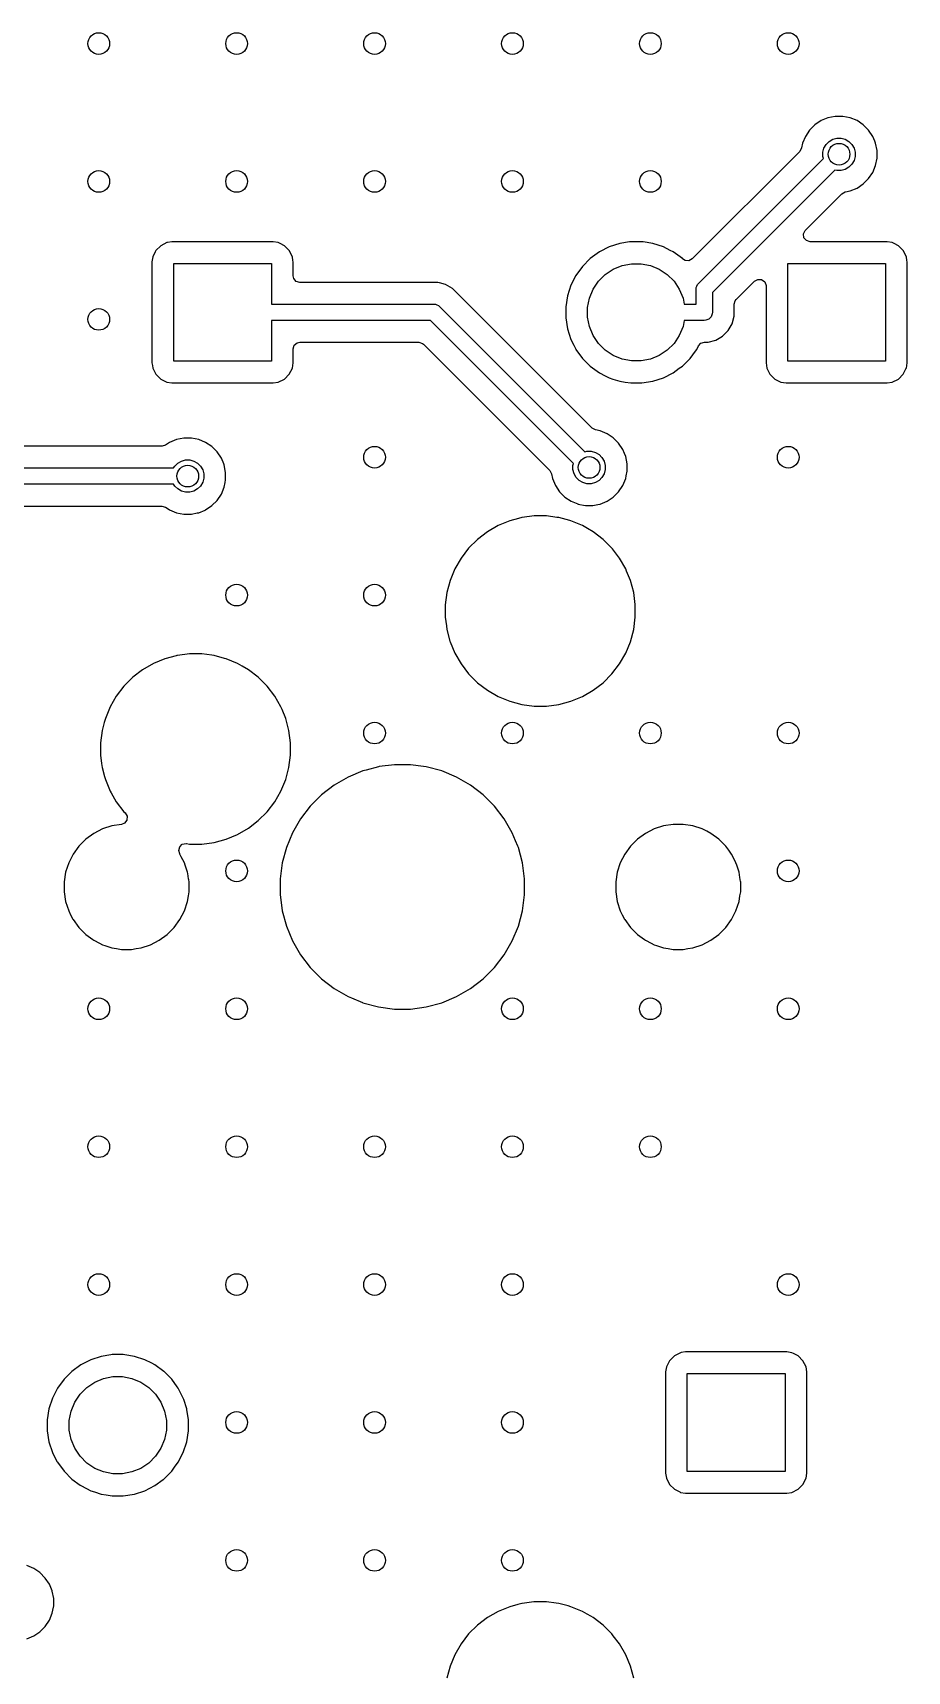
# Model space of a CAD drawing. Extents: x 2.6 to 14.2, y -9.4 to -3.8.
# Drawn here: x 12.735 to 13.369, y -6.311 to -5.123 of the extents above; entities that cross this region are included whole.
import ezdxf

# ---------------------------------------------------------------- set-up
doc = ezdxf.new("R2010")
doc.units = 0
doc.header["$MEASUREMENT"] = 0
doc.layers.add('BLACK', color=7, linetype='CONTINUOUS')

msp = doc.modelspace()

# ---------------------------------------------------------------- linework, layer by layer
at = {"layer": 'BLACK', "linetype": 'CONTINUOUS'}
for p, q in [((13.3024, -5.1894), (13.2986, -5.1933)), ((13.307, -5.1864), (13.3024, -5.1894)), ((13.3024, -5.1894), (13.3024, -5.1894)), ((13.312, -5.1843), (13.307, -5.1864)), ((13.307, -5.1864), (13.307, -5.1864)), ((13.3173, -5.1833), (13.312, -5.1843)), ((13.312, -5.1843), (13.312, -5.1843)), ((13.3227, -5.1833), (13.3173, -5.1833)), ((13.3173, -5.1833), (13.3173, -5.1833)), ((13.3281, -5.1843), (13.3227, -5.1833)), ((13.3227, -5.1833), (13.3227, -5.1833)), ((13.3331, -5.1864), (13.3281, -5.1843)), ((13.3281, -5.1843), (13.3281, -5.1843)), ((13.3376, -5.1894), (13.3331, -5.1864)), ((13.3331, -5.1864), (13.3331, -5.1864)), ((13.3414, -5.1933), (13.3376, -5.1894)), ((13.3376, -5.1894), (13.3376, -5.1894)), ((13.2935, -5.2028), (13.2928, -5.2062)), ((13.2956, -5.1978), (13.2935, -5.2028)), ((13.2935, -5.2028), (13.2935, -5.2028)), ((13.2986, -5.1933), (13.2956, -5.1978)), ((13.2956, -5.1978), (13.2956, -5.1978)), ((13.2986, -5.1933), (13.2986, -5.1933)), ((13.3091, -5.2063), (13.3106, -5.2037)), ((13.3106, -5.2037), (13.3128, -5.2015)), ((13.3128, -5.2015), (13.3155, -5.1999)), ((13.3155, -5.1999), (13.3185, -5.1991)), ((13.3185, -5.1991), (13.3216, -5.1991)), ((13.3216, -5.1991), (13.3245, -5.1999)), ((13.3245, -5.1999), (13.3272, -5.2015)), ((13.3272, -5.2015), (13.3294, -5.2037)), ((13.3294, -5.2037), (13.3309, -5.2063)), ((13.3445, -5.1978), (13.3414, -5.1933)), ((13.3414, -5.1933), (13.3414, -5.1933)), ((13.346, -5.2014), (13.3445, -5.1978)), ((13.3445, -5.1978), (13.3445, -5.1978)), ((13.3465, -5.2028), (13.346, -5.2014)), ((13.3476, -5.2081), (13.3465, -5.2028)), ((13.3465, -5.2028), (13.3465, -5.2028)), ((13.3465, -5.2028), (13.3465, -5.2028)), ((13.2915, -5.2087), (13.2135, -5.2867)), ((13.2181, -5.3044), (13.3087, -5.2138)), ((13.2928, -5.2062), (13.2915, -5.2087)), ((13.2915, -5.2087), (13.2915, -5.2087)), ((13.3083, -5.2093), (13.3091, -5.2063)), ((13.3083, -5.2124), (13.3083, -5.2093)), ((13.3087, -5.2138), (13.3083, -5.2124)), ((13.3309, -5.2154), (13.3294, -5.218)), ((13.3309, -5.2063), (13.3317, -5.2093)), ((13.3317, -5.2124), (13.3309, -5.2154)), ((13.3317, -5.2093), (13.3317, -5.2124)), ((13.3465, -5.2189), (13.3476, -5.2136)), ((13.3476, -5.2136), (13.3476, -5.2081)), ((13.3476, -5.2081), (13.3476, -5.2081)), ((13.317, -5.2222), (13.2282, -5.311)), ((13.3185, -5.2226), (13.317, -5.2222)), ((13.3216, -5.2226), (13.3185, -5.2226)), ((13.3245, -5.2218), (13.3216, -5.2226)), ((13.3272, -5.2202), (13.3245, -5.2218)), ((13.3294, -5.218), (13.3272, -5.2202)), ((13.3414, -5.2284), (13.3445, -5.2239)), ((13.3445, -5.2239), (13.3465, -5.2189)), ((13.3134, -5.2481), (13.3221, -5.2394)), ((13.3221, -5.2394), (13.3245, -5.2381)), ((13.3245, -5.2381), (13.3246, -5.238)), ((13.3246, -5.238), (13.3281, -5.2374)), ((13.3281, -5.2374), (13.3331, -5.2353)), ((13.3331, -5.2353), (13.3376, -5.2323)), ((13.3376, -5.2323), (13.3414, -5.2284)), ((13.3055, -5.256), (13.3134, -5.2481)), ((13.2964, -5.2651), (13.3055, -5.256)), ((12.8326, -5.2748), (12.8282, -5.2771)), ((12.8331, -5.2747), (12.8326, -5.2748)), ((12.8363, -5.2742), (12.8331, -5.2747)), ((12.9097, -5.2742), (12.8363, -5.2742)), ((12.9134, -5.2748), (12.9097, -5.2742)), ((12.9147, -5.2755), (12.9134, -5.2748)), ((12.9178, -5.2771), (12.9147, -5.2755)), ((13.161, -5.2755), (13.1533, -5.278)), ((13.168, -5.2744), (13.161, -5.2755)), ((13.169, -5.2742), (13.168, -5.2744)), ((13.177, -5.2742), (13.169, -5.2742)), ((13.1781, -5.2744), (13.177, -5.2742)), ((13.185, -5.2755), (13.1781, -5.2744)), ((13.1927, -5.278), (13.185, -5.2755)), ((13.2942, -5.2686), (13.2954, -5.2661)), ((13.2946, -5.2714), (13.2942, -5.2686)), ((13.2964, -5.2734), (13.2946, -5.2714)), ((13.2954, -5.2661), (13.2956, -5.2659)), ((13.2956, -5.2659), (13.2964, -5.2651)), ((13.2991, -5.2742), (13.2964, -5.2734)), ((13.3549, -5.2742), (13.2991, -5.2742)), ((13.3586, -5.2748), (13.3549, -5.2742)), ((13.3549, -5.2742), (13.3549, -5.2742)), ((13.36, -5.2755), (13.3586, -5.2748)), ((13.3631, -5.2771), (13.36, -5.2755)), ((12.8224, -5.2851), (12.8218, -5.2888)), ((12.8241, -5.2816), (12.8224, -5.2851)), ((12.8246, -5.2806), (12.8241, -5.2816)), ((12.8282, -5.2771), (12.8246, -5.2806)), ((12.8246, -5.2806), (12.8246, -5.2806)), ((12.8246, -5.2806), (12.8246, -5.2806)), ((12.8282, -5.2771), (12.8282, -5.2771)), ((12.8282, -5.2771), (12.8282, -5.2771)), ((12.9213, -5.2806), (12.9178, -5.2771)), ((12.9178, -5.2771), (12.9178, -5.2771)), ((12.9178, -5.2771), (12.9178, -5.2771)), ((12.9236, -5.2851), (12.9213, -5.2806)), ((12.9213, -5.2806), (12.9213, -5.2806)), ((12.9213, -5.2806), (12.9213, -5.2806)), ((12.924, -5.2878), (12.9236, -5.2851)), ((13.1396, -5.2864), (13.1339, -5.2921)), ((13.1462, -5.2816), (13.1396, -5.2864)), ((13.1533, -5.278), (13.1462, -5.2816)), ((13.1976, -5.2805), (13.1927, -5.278)), ((13.1998, -5.2816), (13.1976, -5.2805)), ((13.2064, -5.2864), (13.1998, -5.2816)), ((13.1998, -5.2816), (13.1998, -5.2816)), ((13.1998, -5.2816), (13.1998, -5.2816)), ((13.2066, -5.2867), (13.2064, -5.2864)), ((13.2084, -5.2878), (13.2066, -5.2867)), ((13.2135, -5.2867), (13.2111, -5.288)), ((13.3666, -5.2806), (13.3631, -5.2771)), ((13.3631, -5.2771), (13.3631, -5.2771)), ((13.3631, -5.2771), (13.3631, -5.2771)), ((13.3689, -5.2851), (13.3666, -5.2806)), ((13.3666, -5.2806), (13.3666, -5.2806)), ((13.3666, -5.2806), (13.3666, -5.2806)), ((13.3693, -5.2878), (13.3689, -5.2851)), ((12.8218, -5.2888), (12.8218, -5.3621)), ((12.8376, -5.3609), (12.8376, -5.29)), ((12.8376, -5.29), (12.9084, -5.29)), ((12.9084, -5.29), (12.9084, -5.3195)), ((12.9242, -5.2888), (12.924, -5.2878)), ((12.9242, -5.2989), (12.9242, -5.2888)), ((12.9246, -5.3009), (12.9242, -5.2989)), ((13.1292, -5.2986), (13.1255, -5.3058)), ((13.1339, -5.2921), (13.1292, -5.2986)), ((13.1456, -5.3029), (13.1505, -5.298)), ((13.1505, -5.298), (13.1563, -5.2942)), ((13.1563, -5.2942), (13.1627, -5.2915)), ((13.1627, -5.2915), (13.1695, -5.2902)), ((13.1695, -5.2902), (13.1765, -5.2902)), ((13.1765, -5.2902), (13.1833, -5.2915)), ((13.1833, -5.2915), (13.1897, -5.2942)), ((13.1897, -5.2942), (13.1955, -5.298)), ((13.1955, -5.298), (13.2004, -5.3029)), ((13.2111, -5.288), (13.2084, -5.2878)), ((13.2828, -5.3609), (13.2828, -5.29)), ((13.2828, -5.29), (13.3537, -5.29)), ((13.3537, -5.29), (13.3537, -5.3609)), ((13.3695, -5.2888), (13.3693, -5.2878)), ((13.3695, -5.3604), (13.3695, -5.2888)), ((12.9264, -5.303), (12.9246, -5.3009)), ((12.9291, -5.3038), (12.9264, -5.303)), ((13.0291, -5.3038), (12.9291, -5.3038)), ((13.0303, -5.3041), (13.0291, -5.3038)), ((13.0346, -5.3052), (13.0303, -5.3041)), ((13.0303, -5.3041), (13.0303, -5.3041)), ((13.0396, -5.3081), (13.0346, -5.3052)), ((13.0346, -5.3052), (13.0346, -5.3052)), ((13.0529, -5.3214), (13.0396, -5.3081)), ((13.0396, -5.3081), (13.0396, -5.3081)), ((13.1255, -5.3058), (13.1231, -5.3134)), ((13.1391, -5.3151), (13.1417, -5.3087)), ((13.1417, -5.3087), (13.1456, -5.3029)), ((13.2004, -5.3029), (13.2042, -5.3087)), ((13.2042, -5.3087), (13.2069, -5.3151)), ((13.2164, -5.3086), (13.2165, -5.3074)), ((13.2164, -5.3195), (13.2164, -5.3086)), ((13.2165, -5.3074), (13.2169, -5.3065)), ((13.2169, -5.3065), (13.2174, -5.3053)), ((13.2174, -5.3053), (13.2181, -5.3044)), ((13.2282, -5.311), (13.2282, -5.3254)), ((13.2454, -5.3161), (13.2587, -5.3028)), ((13.2587, -5.3028), (13.2612, -5.3015)), ((13.2612, -5.3015), (13.2639, -5.3017)), ((13.2639, -5.3017), (13.2661, -5.3033)), ((13.2661, -5.3033), (13.2671, -5.3059)), ((13.2671, -5.3059), (13.2671, -5.3062)), ((13.2671, -5.3062), (13.2671, -5.3621)), ((12.9084, -5.3195), (13.0262, -5.3195)), ((13.0262, -5.3195), (13.0274, -5.3196)), ((13.0274, -5.3196), (13.0283, -5.32)), ((13.0283, -5.32), (13.0295, -5.3205)), ((13.0295, -5.3205), (13.0304, -5.3212)), ((13.0304, -5.3212), (13.1358, -5.4266)), ((13.1409, -5.4094), (13.0529, -5.3214)), ((13.1231, -5.3134), (13.1218, -5.3214)), ((13.1218, -5.3214), (13.1218, -5.3295)), ((13.1377, -5.322), (13.1391, -5.3151)), ((13.1377, -5.3289), (13.1377, -5.322)), ((13.2069, -5.3151), (13.2078, -5.3195)), ((13.2078, -5.3195), (13.2164, -5.3195)), ((13.2439, -5.3196), (13.2447, -5.317)), ((13.2439, -5.3283), (13.2439, -5.3196)), ((13.2447, -5.317), (13.2454, -5.3161)), ((13.0238, -5.3313), (12.9084, -5.3313)), ((12.9084, -5.3313), (12.9084, -5.3609)), ((13.1274, -5.435), (13.0238, -5.3313)), ((13.1218, -5.3295), (13.1231, -5.3374)), ((13.1391, -5.3357), (13.1377, -5.3289)), ((13.2078, -5.3313), (13.2069, -5.3357)), ((13.2223, -5.3313), (13.2078, -5.3313)), ((13.2234, -5.3312), (13.2223, -5.3313)), ((13.2256, -5.3303), (13.2234, -5.3312)), ((13.2272, -5.3287), (13.2256, -5.3303)), ((13.2281, -5.3266), (13.2272, -5.3287)), ((13.2282, -5.3254), (13.2281, -5.3266)), ((13.2281, -5.3266), (13.2281, -5.3266)), ((13.2396, -5.3387), (13.2425, -5.3338)), ((13.2425, -5.3338), (13.2439, -5.3283)), ((13.1231, -5.3374), (13.1255, -5.3451)), ((13.1255, -5.3451), (13.1277, -5.3493)), ((13.1417, -5.3421), (13.1391, -5.3357)), ((13.1456, -5.3479), (13.1417, -5.3421)), ((13.2042, -5.3421), (13.2004, -5.3479)), ((13.2069, -5.3357), (13.2042, -5.3421)), ((13.2251, -5.3471), (13.2306, -5.3456)), ((13.2306, -5.3456), (13.2356, -5.3428)), ((13.2356, -5.3428), (13.2396, -5.3387)), ((12.9242, -5.352), (12.925, -5.3493)), ((12.9242, -5.3621), (12.9242, -5.352)), ((12.925, -5.3493), (12.9271, -5.3475)), ((12.9271, -5.3475), (12.9291, -5.3471)), ((12.9291, -5.3471), (13.0152, -5.3471)), ((13.0152, -5.3471), (13.0179, -5.3479)), ((13.0179, -5.3479), (13.0187, -5.3485)), ((13.0187, -5.3485), (13.1102, -5.4401)), ((13.1277, -5.3493), (13.1291, -5.3521)), ((13.1291, -5.3521), (13.1292, -5.3523)), ((13.1292, -5.3523), (13.1339, -5.3588)), ((13.1339, -5.3588), (13.1396, -5.3645)), ((13.1505, -5.3528), (13.1456, -5.3479)), ((13.1563, -5.3567), (13.1505, -5.3528)), ((13.1627, -5.3593), (13.1563, -5.3567)), ((13.1897, -5.3567), (13.1833, -5.3593)), ((13.1955, -5.3528), (13.1897, -5.3567)), ((13.2004, -5.3479), (13.1955, -5.3528)), ((13.2064, -5.3645), (13.212, -5.3588)), ((13.212, -5.3588), (13.212, -5.3588)), ((13.212, -5.3588), (13.212, -5.3588)), ((13.212, -5.3588), (13.2159, -5.3535)), ((13.2159, -5.3535), (13.2168, -5.3523)), ((13.2168, -5.3523), (13.2181, -5.3498)), ((13.2181, -5.3498), (13.2199, -5.3478)), ((13.2199, -5.3478), (13.2224, -5.3471)), ((13.2224, -5.3471), (13.2251, -5.3471)), ((13.2251, -5.3471), (13.2251, -5.3471)), ((12.8218, -5.3621), (12.8221, -5.364)), ((12.8221, -5.364), (12.8224, -5.3658)), ((12.8224, -5.3658), (12.8246, -5.3702)), ((12.8246, -5.3702), (12.8246, -5.3702)), ((12.8246, -5.3702), (12.8246, -5.3702)), ((12.8246, -5.3702), (12.8282, -5.3738)), ((12.9084, -5.3609), (12.8376, -5.3609)), ((12.9178, -5.3738), (12.9213, -5.3702)), ((12.9213, -5.3702), (12.9236, -5.3658)), ((12.9236, -5.3658), (12.9242, -5.3621)), ((12.9236, -5.3658), (12.9236, -5.3658)), ((12.9236, -5.3658), (12.9236, -5.3658)), ((13.1396, -5.3645), (13.1447, -5.3682)), ((13.1447, -5.3682), (13.1462, -5.3692)), ((13.1462, -5.3692), (13.1504, -5.3714)), ((13.1695, -5.3607), (13.1627, -5.3593)), ((13.1765, -5.3607), (13.1695, -5.3607)), ((13.1833, -5.3593), (13.1765, -5.3607)), ((13.1927, -5.3729), (13.1998, -5.3692)), ((13.1998, -5.3692), (13.2042, -5.366)), ((13.2042, -5.366), (13.2064, -5.3645)), ((13.2064, -5.3645), (13.2064, -5.3645)), ((13.2064, -5.3645), (13.2064, -5.3645)), ((13.2671, -5.3621), (13.2674, -5.364)), ((13.2674, -5.364), (13.2677, -5.3658)), ((13.2677, -5.3658), (13.2699, -5.3702)), ((13.2699, -5.3702), (13.2699, -5.3702)), ((13.2699, -5.3702), (13.2699, -5.3702)), ((13.2699, -5.3702), (13.2735, -5.3738)), ((13.3537, -5.3609), (13.2828, -5.3609)), ((13.3631, -5.3738), (13.3666, -5.3702)), ((13.3666, -5.3702), (13.3688, -5.366)), ((13.3688, -5.366), (13.3689, -5.3658)), ((13.3689, -5.3658), (13.3695, -5.3621)), ((13.3689, -5.3658), (13.3689, -5.3658)), ((13.3689, -5.3658), (13.3689, -5.3658)), ((13.3695, -5.3621), (13.3695, -5.3604)), ((12.8282, -5.3738), (12.8282, -5.3738)), ((12.8282, -5.3738), (12.8282, -5.3738)), ((12.8282, -5.3738), (12.8326, -5.376)), ((12.8326, -5.376), (12.8326, -5.376)), ((12.8326, -5.376), (12.8363, -5.3766)), ((12.8363, -5.3766), (12.8363, -5.3766)), ((12.8363, -5.3766), (12.9097, -5.3766)), ((12.9097, -5.3766), (12.9134, -5.376)), ((12.9134, -5.376), (12.9178, -5.3738)), ((13.1504, -5.3714), (13.1533, -5.3729)), ((13.1533, -5.3729), (13.1533, -5.3729)), ((13.1533, -5.3729), (13.1533, -5.3729)), ((13.1533, -5.3729), (13.1561, -5.3738)), ((13.1561, -5.3738), (13.161, -5.3754)), ((13.161, -5.3754), (13.165, -5.376)), ((13.165, -5.376), (13.169, -5.3766)), ((13.169, -5.3766), (13.169, -5.3766)), ((13.169, -5.3766), (13.177, -5.3766)), ((13.177, -5.3766), (13.185, -5.3754)), ((13.177, -5.3766), (13.177, -5.3766)), ((13.185, -5.3754), (13.1927, -5.3729)), ((13.2735, -5.3738), (13.2735, -5.3738)), ((13.2735, -5.3738), (13.2735, -5.3738)), ((13.2735, -5.3738), (13.2779, -5.376)), ((13.2779, -5.376), (13.2779, -5.376)), ((13.2779, -5.376), (13.2816, -5.3766)), ((13.2816, -5.3766), (13.2816, -5.3766)), ((13.2816, -5.3766), (13.3549, -5.3766)), ((13.3549, -5.3766), (13.3586, -5.376)), ((13.3586, -5.376), (13.3631, -5.3738)), ((12.8396, -5.4177), (12.8346, -5.4197)), ((12.8449, -5.4166), (12.8396, -5.4177)), ((12.8396, -5.4177), (12.8396, -5.4177)), ((12.8504, -5.4166), (12.8449, -5.4166)), ((12.8449, -5.4166), (12.8449, -5.4166)), ((12.8557, -5.4177), (12.8504, -5.4166)), ((12.8504, -5.4166), (12.8504, -5.4166)), ((12.8607, -5.4197), (12.8557, -5.4177)), ((12.8557, -5.4177), (12.8557, -5.4177)), ((13.1409, -5.4095), (13.1409, -5.4094)), ((13.1434, -5.4107), (13.1409, -5.4095)), ((13.1468, -5.4114), (13.1434, -5.4107)), ((13.1518, -5.4135), (13.1468, -5.4114)), ((13.1468, -5.4114), (13.1468, -5.4114)), ((13.1563, -5.4165), (13.1518, -5.4135)), ((13.1518, -5.4135), (13.1518, -5.4135)), ((13.1602, -5.4204), (13.1563, -5.4165)), ((13.1563, -5.4165), (13.1563, -5.4165)), ((12.829, -5.4225), (12.0905, -5.4225)), ((12.8291, -5.4225), (12.829, -5.4225)), ((12.8317, -5.4217), (12.8291, -5.4225)), ((12.8346, -5.4197), (12.8317, -5.4217)), ((12.8346, -5.4197), (12.8346, -5.4197)), ((12.8652, -5.4228), (12.8607, -5.4197)), ((12.8607, -5.4197), (12.8607, -5.4197)), ((12.8691, -5.4266), (12.8652, -5.4228)), ((12.8652, -5.4228), (12.8652, -5.4228)), ((12.8721, -5.4311), (12.8691, -5.4266)), ((12.8691, -5.4266), (12.8691, -5.4266)), ((13.1358, -5.4266), (13.1372, -5.4262)), ((13.1372, -5.4262), (13.1403, -5.4262)), ((13.1403, -5.4262), (13.1433, -5.427)), ((13.1433, -5.427), (13.146, -5.4286)), ((13.146, -5.4286), (13.1481, -5.4308)), ((13.1632, -5.4249), (13.1602, -5.4204)), ((13.1602, -5.4204), (13.1602, -5.4204)), ((13.1645, -5.4279), (13.1632, -5.4249)), ((13.1632, -5.4249), (13.1632, -5.4249)), ((13.1653, -5.4299), (13.1645, -5.4279)), ((13.1663, -5.4352), (13.1653, -5.4299)), ((13.1653, -5.4299), (13.1653, -5.4299)), ((13.1653, -5.4299), (13.1653, -5.4299)), ((11.8803, -5.4383), (12.8375, -5.4383)), ((12.8375, -5.4383), (12.8383, -5.437)), ((12.8383, -5.437), (12.8405, -5.4348)), ((12.8405, -5.4348), (12.8431, -5.4333)), ((12.8431, -5.4333), (12.8461, -5.4325)), ((12.8461, -5.4325), (12.8492, -5.4325)), ((12.8492, -5.4325), (12.8522, -5.4333)), ((12.8522, -5.4333), (12.8548, -5.4348)), ((12.8548, -5.4348), (12.857, -5.437)), ((12.857, -5.437), (12.8586, -5.4397)), ((12.8586, -5.4397), (12.8594, -5.4426)), ((12.8738, -5.4352), (12.8721, -5.4311)), ((12.8721, -5.4311), (12.8721, -5.4311)), ((12.8742, -5.4361), (12.8738, -5.4352)), ((12.8752, -5.4415), (12.8742, -5.4361)), ((12.8742, -5.4361), (12.8742, -5.4361)), ((12.8742, -5.4361), (12.8742, -5.4361)), ((12.8752, -5.4469), (12.8752, -5.4415)), ((13.1102, -5.4401), (13.1115, -5.4425)), ((13.1271, -5.4364), (13.1274, -5.435)), ((13.1271, -5.4395), (13.1271, -5.4364)), ((13.1279, -5.4425), (13.1271, -5.4395)), ((13.1481, -5.4308), (13.1497, -5.4334)), ((13.1497, -5.4334), (13.1505, -5.4364)), ((13.1505, -5.4395), (13.1497, -5.4425)), ((13.1505, -5.4364), (13.1505, -5.4395)), ((13.1657, -5.4441), (13.1663, -5.4407)), ((13.1663, -5.4407), (13.1663, -5.4352)), ((12.8375, -5.4501), (11.8779, -5.4501)), ((12.8383, -5.4514), (12.8375, -5.4501)), ((12.8405, -5.4535), (12.8383, -5.4514)), ((12.8431, -5.4551), (12.8405, -5.4535)), ((12.8548, -5.4535), (12.8522, -5.4551)), ((12.857, -5.4514), (12.8548, -5.4535)), ((12.8586, -5.4487), (12.857, -5.4514)), ((12.8594, -5.4457), (12.8586, -5.4487)), ((12.8594, -5.4426), (12.8594, -5.4457)), ((12.8721, -5.4572), (12.8742, -5.4522)), ((12.8742, -5.4522), (12.8749, -5.4488)), ((12.8749, -5.4488), (12.8752, -5.4469)), ((13.1115, -5.4425), (13.1116, -5.4426)), ((13.1116, -5.4426), (13.1122, -5.446)), ((13.1122, -5.446), (13.1122, -5.446)), ((13.1122, -5.446), (13.1143, -5.451)), ((13.1143, -5.451), (13.1143, -5.451)), ((13.1143, -5.451), (13.1173, -5.4555)), ((13.1294, -5.4451), (13.1279, -5.4425)), ((13.1316, -5.4473), (13.1294, -5.4451)), ((13.1342, -5.4489), (13.1316, -5.4473)), ((13.1372, -5.4497), (13.1342, -5.4489)), ((13.1403, -5.4497), (13.1372, -5.4497)), ((13.1433, -5.4489), (13.1403, -5.4497)), ((13.146, -5.4473), (13.1433, -5.4489)), ((13.1481, -5.4451), (13.146, -5.4473)), ((13.1497, -5.4425), (13.1481, -5.4451)), ((13.1602, -5.4555), (13.1632, -5.451)), ((13.1632, -5.451), (13.1653, -5.446)), ((13.1653, -5.446), (13.1657, -5.4441)), ((11.875, -5.4659), (12.829, -5.4659)), ((12.829, -5.4659), (12.8316, -5.4666)), ((12.8461, -5.4559), (12.8431, -5.4551)), ((12.8492, -5.4559), (12.8461, -5.4559)), ((12.8522, -5.4551), (12.8492, -5.4559)), ((12.8607, -5.4686), (12.8652, -5.4656)), ((12.8652, -5.4656), (12.8691, -5.4618)), ((12.8691, -5.4618), (12.8721, -5.4572)), ((13.1173, -5.4555), (13.1173, -5.4555)), ((13.1173, -5.4555), (13.1212, -5.4594)), ((13.1212, -5.4594), (13.1212, -5.4594)), ((13.1212, -5.4594), (13.1257, -5.4624)), ((13.1257, -5.4624), (13.1257, -5.4624)), ((13.1257, -5.4624), (13.1305, -5.4644)), ((13.1305, -5.4644), (13.1307, -5.4645)), ((13.1307, -5.4645), (13.1307, -5.4645)), ((13.1307, -5.4645), (13.1307, -5.4645)), ((13.1307, -5.4645), (13.1361, -5.4655)), ((13.1361, -5.4655), (13.1361, -5.4655)), ((13.1361, -5.4655), (13.1415, -5.4655)), ((13.1415, -5.4655), (13.1451, -5.4648)), ((13.1451, -5.4648), (13.1468, -5.4645)), ((13.1468, -5.4645), (13.1518, -5.4624)), ((13.1518, -5.4624), (13.1563, -5.4594)), ((13.1518, -5.4624), (13.1518, -5.4624)), ((13.1518, -5.4624), (13.1518, -5.4624)), ((13.1518, -5.4624), (13.1518, -5.4624)), ((13.1563, -5.4594), (13.1602, -5.4555)), ((12.8316, -5.4666), (12.8317, -5.4667)), ((12.8317, -5.4667), (12.8329, -5.4675)), ((12.8329, -5.4675), (12.8346, -5.4686)), ((12.8346, -5.4686), (12.8346, -5.4686)), ((12.8346, -5.4686), (12.8346, -5.4686)), ((12.8346, -5.4686), (12.8396, -5.4707)), ((12.8396, -5.4707), (12.8396, -5.4707)), ((12.8396, -5.4707), (12.8396, -5.4707)), ((12.8396, -5.4707), (12.8396, -5.4707)), ((12.8396, -5.4707), (12.8449, -5.4718)), ((12.8449, -5.4718), (12.8449, -5.4718)), ((12.8449, -5.4718), (12.8504, -5.4718)), ((12.8504, -5.4718), (12.8546, -5.4709)), ((12.8546, -5.4709), (12.8557, -5.4707)), ((12.8557, -5.4707), (12.8603, -5.4688)), ((12.8603, -5.4688), (12.8607, -5.4686)), ((12.8607, -5.4686), (12.8607, -5.4686)), ((12.8607, -5.4686), (12.8607, -5.4686)), ((13.0812, -5.4767), (13.0728, -5.4801)), ((13.0876, -5.4749), (13.0812, -5.4767)), ((13.0899, -5.4743), (13.0876, -5.4749)), ((13.0903, -5.4743), (13.0899, -5.4743)), ((13.0989, -5.4731), (13.0903, -5.4743)), ((13.1079, -5.4731), (13.0989, -5.4731)), ((13.0989, -5.4731), (13.0989, -5.4731)), ((13.1153, -5.4741), (13.1079, -5.4731)), ((13.1079, -5.4731), (13.1079, -5.4731)), ((13.1168, -5.4743), (13.1153, -5.4741)), ((13.1247, -5.4764), (13.1168, -5.4743)), ((13.1256, -5.4767), (13.1247, -5.4764)), ((13.1339, -5.4801), (13.1256, -5.4767)), ((13.065, -5.4846), (13.0578, -5.4901)), ((13.0728, -5.4801), (13.065, -5.4846)), ((13.0728, -5.4801), (13.0728, -5.4801)), ((13.1377, -5.4823), (13.1339, -5.4801)), ((13.1339, -5.4801), (13.1339, -5.4801)), ((13.1417, -5.4846), (13.1377, -5.4823)), ((13.1489, -5.4901), (13.1417, -5.4846)), ((13.1417, -5.4846), (13.1417, -5.4846)), ((13.0514, -5.4965), (13.0459, -5.5037)), ((13.0578, -5.4901), (13.0514, -5.4965)), ((13.1553, -5.4965), (13.1489, -5.4901)), ((13.1489, -5.4901), (13.1489, -5.4901)), ((13.1557, -5.497), (13.1553, -5.4965)), ((13.1553, -5.4965), (13.1553, -5.4965)), ((13.1553, -5.4965), (13.1553, -5.4965)), ((13.1608, -5.5037), (13.1557, -5.497)), ((13.0414, -5.5115), (13.038, -5.5199)), ((13.0459, -5.5037), (13.0414, -5.5115)), ((13.0414, -5.5115), (13.0414, -5.5115)), ((13.1653, -5.5115), (13.1608, -5.5037)), ((13.1608, -5.5037), (13.1608, -5.5037)), ((13.1608, -5.5037), (13.1608, -5.5037)), ((13.166, -5.5132), (13.1653, -5.5115)), ((13.1653, -5.5115), (13.1653, -5.5115)), ((13.1653, -5.5115), (13.1653, -5.5115)), ((13.1688, -5.5199), (13.166, -5.5132)), ((13.038, -5.5199), (13.0356, -5.5286)), ((13.1711, -5.5286), (13.1688, -5.5199)), ((13.0356, -5.5286), (13.0345, -5.5375)), ((13.0356, -5.5286), (13.0356, -5.5286)), ((13.1722, -5.5372), (13.1711, -5.5286)), ((13.0345, -5.5375), (13.0345, -5.5466)), ((13.0345, -5.5466), (13.0353, -5.5528)), ((13.1711, -5.5555), (13.1723, -5.5466)), ((13.1723, -5.5375), (13.1722, -5.5372)), ((13.1723, -5.5466), (13.1723, -5.5375)), ((13.0353, -5.5528), (13.0356, -5.5555)), ((13.0356, -5.5555), (13.0379, -5.5639)), ((13.1688, -5.5643), (13.1711, -5.5555)), ((13.0379, -5.5639), (13.038, -5.5643)), ((13.038, -5.5643), (13.0414, -5.5726)), ((13.0414, -5.5726), (13.0414, -5.5726)), ((13.0414, -5.5726), (13.0459, -5.5804)), ((13.1608, -5.5804), (13.1653, -5.5726)), ((13.1653, -5.5726), (13.1688, -5.5643)), ((12.815, -5.5846), (12.8078, -5.5901)), ((12.8228, -5.5801), (12.815, -5.5846)), ((12.8312, -5.5767), (12.8228, -5.5801)), ((12.8228, -5.5801), (12.8228, -5.5801)), ((12.8394, -5.5745), (12.8312, -5.5767)), ((12.8399, -5.5743), (12.8394, -5.5745)), ((12.8403, -5.5743), (12.8399, -5.5743)), ((12.8489, -5.5731), (12.8403, -5.5743)), ((12.8579, -5.5731), (12.8489, -5.5731)), ((12.8489, -5.5731), (12.8489, -5.5731)), ((12.8653, -5.5741), (12.8579, -5.5731)), ((12.8579, -5.5731), (12.8579, -5.5731)), ((12.8668, -5.5743), (12.8653, -5.5741)), ((12.8745, -5.5764), (12.8668, -5.5743)), ((12.8756, -5.5767), (12.8745, -5.5764)), ((12.8839, -5.5801), (12.8756, -5.5767)), ((12.8871, -5.582), (12.8839, -5.5801)), ((12.8839, -5.5801), (12.8839, -5.5801)), ((12.8917, -5.5846), (12.8871, -5.582)), ((12.8989, -5.5901), (12.8917, -5.5846)), ((12.8917, -5.5846), (12.8917, -5.5846)), ((13.0459, -5.5804), (13.0514, -5.5876)), ((13.1553, -5.5876), (13.1608, -5.5804)), ((12.8014, -5.5965), (12.7959, -5.6037)), ((12.8078, -5.5901), (12.8014, -5.5965)), ((12.9053, -5.5965), (12.8989, -5.5901)), ((12.8989, -5.5901), (12.8989, -5.5901)), ((12.9108, -5.6037), (12.9053, -5.5965)), ((12.9053, -5.5965), (12.9053, -5.5965)), ((13.0514, -5.5876), (13.0514, -5.5876)), ((13.0514, -5.5876), (13.0578, -5.594)), ((13.0578, -5.594), (13.0578, -5.594)), ((13.0578, -5.594), (13.065, -5.5995)), ((13.1417, -5.5995), (13.1489, -5.594)), ((13.1489, -5.594), (13.1553, -5.5876)), ((13.1489, -5.594), (13.1489, -5.594)), ((13.1489, -5.594), (13.1489, -5.594)), ((13.1553, -5.5876), (13.1553, -5.5876)), ((13.1553, -5.5876), (13.1553, -5.5876)), ((12.7959, -5.6037), (12.7914, -5.6115)), ((12.9153, -5.6115), (12.9108, -5.6037)), ((12.9108, -5.6037), (12.9108, -5.6037)), ((12.9108, -5.6037), (12.9108, -5.6037)), ((13.065, -5.5995), (13.065, -5.5995)), ((13.065, -5.5995), (13.065, -5.5995)), ((13.065, -5.5995), (13.0728, -5.604)), ((13.0728, -5.604), (13.0728, -5.604)), ((13.0728, -5.604), (13.0728, -5.604)), ((13.0728, -5.604), (13.0764, -5.6055)), ((13.0764, -5.6055), (13.0812, -5.6075)), ((13.0812, -5.6075), (13.0899, -5.6098)), ((13.1168, -5.6098), (13.1256, -5.6075)), ((13.1256, -5.6075), (13.1339, -5.604)), ((13.1339, -5.604), (13.1417, -5.5995)), ((12.788, -5.6199), (12.7872, -5.6228)), ((12.7914, -5.6115), (12.788, -5.6199)), ((12.7914, -5.6115), (12.7914, -5.6115)), ((12.9161, -5.6134), (12.9153, -5.6115)), ((12.9153, -5.6115), (12.9153, -5.6115)), ((12.9153, -5.6115), (12.9153, -5.6115)), ((12.9188, -5.6199), (12.9161, -5.6134)), ((12.9211, -5.6286), (12.9188, -5.6199)), ((13.0899, -5.6098), (13.0989, -5.611)), ((13.0989, -5.611), (13.0989, -5.611)), ((13.0989, -5.611), (13.1079, -5.611)), ((13.1079, -5.611), (13.1168, -5.6098)), ((13.1079, -5.611), (13.1079, -5.611)), ((12.7856, -5.6286), (12.7845, -5.6375)), ((12.7872, -5.6228), (12.7856, -5.6286)), ((12.7856, -5.6286), (12.7856, -5.6286)), ((12.7856, -5.6286), (12.7856, -5.6286)), ((12.9223, -5.6375), (12.9211, -5.6286)), ((12.7845, -5.6375), (12.7845, -5.6466)), ((12.9223, -5.6466), (12.9223, -5.6375)), ((12.7845, -5.6466), (12.7852, -5.6526)), ((12.7852, -5.6526), (12.7856, -5.6555)), ((12.7856, -5.6555), (12.7874, -5.6621)), ((12.9188, -5.6643), (12.9211, -5.6555)), ((12.9211, -5.6555), (12.9223, -5.6466)), ((12.986, -5.655), (12.977, -5.6574)), ((12.9866, -5.6549), (12.986, -5.655)), ((12.9976, -5.6535), (12.9866, -5.6549)), ((13.0092, -5.6535), (12.9976, -5.6535)), ((12.9976, -5.6535), (12.9976, -5.6535)), ((13.0188, -5.6547), (13.0092, -5.6535)), ((13.0092, -5.6535), (13.0092, -5.6535)), ((13.0207, -5.655), (13.0188, -5.6547)), ((13.0319, -5.658), (13.0207, -5.655)), ((12.7874, -5.6621), (12.788, -5.6643)), ((12.788, -5.6643), (12.7914, -5.6726)), ((12.9153, -5.6726), (12.9188, -5.6643)), ((12.9641, -5.6624), (12.954, -5.6682)), ((12.9748, -5.658), (12.9641, -5.6624)), ((12.9641, -5.6624), (12.9641, -5.6624)), ((12.977, -5.6574), (12.9748, -5.658)), ((12.9748, -5.658), (12.9748, -5.658)), ((13.0426, -5.6624), (13.0319, -5.658)), ((13.0319, -5.658), (13.0319, -5.658)), ((13.0319, -5.658), (13.0319, -5.658)), ((13.0527, -5.6682), (13.0426, -5.6624)), ((13.0426, -5.6624), (13.0426, -5.6624)), ((12.7914, -5.6726), (12.7914, -5.6726)), ((12.7914, -5.6726), (12.7921, -5.6738)), ((12.7921, -5.6738), (12.7959, -5.6803)), ((12.9108, -5.6804), (12.9153, -5.6726)), ((12.9448, -5.6753), (12.9366, -5.6835)), ((12.954, -5.6682), (12.9448, -5.6753)), ((12.9448, -5.6753), (12.9448, -5.6753)), ((13.0619, -5.6753), (13.0527, -5.6682)), ((13.0701, -5.6835), (13.0619, -5.6753)), ((13.0619, -5.6753), (13.0619, -5.6753)), ((12.7959, -5.6803), (12.7959, -5.6804)), ((12.7959, -5.6804), (12.8014, -5.6876)), ((12.8014, -5.6876), (12.8014, -5.6876)), ((12.8014, -5.6876), (12.8024, -5.6885)), ((12.8024, -5.6885), (12.8037, -5.6909)), ((12.8037, -5.6909), (12.8035, -5.6937)), ((12.8989, -5.694), (12.9053, -5.6876)), ((12.9053, -5.6876), (12.9108, -5.6804)), ((12.9053, -5.6876), (12.9053, -5.6876)), ((12.9053, -5.6876), (12.9053, -5.6876)), ((12.9366, -5.6835), (12.9295, -5.6927)), ((12.9366, -5.6835), (12.9366, -5.6835)), ((13.0772, -5.6927), (13.0701, -5.6835)), ((13.0701, -5.6835), (13.0701, -5.6835)), ((12.7796, -5.7033), (12.7739, -5.7075)), ((12.786, -5.7001), (12.7796, -5.7033)), ((12.7928, -5.6979), (12.786, -5.7001)), ((12.786, -5.7001), (12.786, -5.7001)), ((12.7997, -5.6968), (12.7928, -5.6979)), ((12.8018, -5.6959), (12.7997, -5.6968)), ((12.8035, -5.6937), (12.8018, -5.6959)), ((12.8839, -5.704), (12.8917, -5.6995)), ((12.8917, -5.6995), (12.8989, -5.694)), ((12.8989, -5.694), (12.8989, -5.694)), ((12.8989, -5.694), (12.8989, -5.694)), ((12.9237, -5.7028), (12.9193, -5.7135)), ((12.9295, -5.6927), (12.9237, -5.7028)), ((12.9237, -5.7028), (12.9237, -5.7028)), ((13.083, -5.7028), (13.0772, -5.6927)), ((13.0855, -5.7088), (13.083, -5.7028)), ((13.083, -5.7028), (13.083, -5.7028)), ((13.1796, -5.7033), (13.1739, -5.7075)), ((13.186, -5.7001), (13.1796, -5.7033)), ((13.1928, -5.6979), (13.186, -5.7001)), ((13.186, -5.7001), (13.186, -5.7001)), ((13.1998, -5.6968), (13.1928, -5.6979)), ((13.2069, -5.6968), (13.1998, -5.6968)), ((13.1998, -5.6968), (13.1998, -5.6968)), ((13.214, -5.6979), (13.2069, -5.6968)), ((13.2069, -5.6968), (13.2069, -5.6968)), ((13.2208, -5.7001), (13.214, -5.6979)), ((13.2241, -5.7018), (13.2208, -5.7001)), ((13.2208, -5.7001), (13.2208, -5.7001)), ((13.2271, -5.7033), (13.2241, -5.7018)), ((13.2329, -5.7075), (13.2271, -5.7033)), ((13.2271, -5.7033), (13.2271, -5.7033)), ((13.2271, -5.7033), (13.2271, -5.7033)), ((12.7688, -5.7125), (12.7646, -5.7183)), ((12.7739, -5.7075), (12.7688, -5.7125)), ((12.7688, -5.7125), (12.7688, -5.7125)), ((12.7739, -5.7075), (12.7739, -5.7075)), ((12.8413, -5.7158), (12.8419, -5.7131)), ((12.8419, -5.7131), (12.8438, -5.7112)), ((12.8438, -5.7112), (12.8465, -5.7107)), ((12.8465, -5.7107), (12.8468, -5.7107)), ((12.8468, -5.7107), (12.8489, -5.711)), ((12.8489, -5.711), (12.8489, -5.711)), ((12.8489, -5.711), (12.8579, -5.711)), ((12.8579, -5.711), (12.8668, -5.7098)), ((12.8579, -5.711), (12.8579, -5.711)), ((12.8668, -5.7098), (12.8756, -5.7075)), ((12.8756, -5.7075), (12.8839, -5.704)), ((12.9193, -5.7135), (12.9163, -5.7247)), ((12.9193, -5.7135), (12.9193, -5.7135)), ((12.9193, -5.7135), (12.9193, -5.7135)), ((13.087, -5.7125), (13.0855, -5.7088)), ((13.0875, -5.7135), (13.087, -5.7125)), ((13.0905, -5.7247), (13.0875, -5.7135)), ((13.1688, -5.7125), (13.1646, -5.7183)), ((13.1739, -5.7075), (13.1688, -5.7125)), ((13.1688, -5.7125), (13.1688, -5.7125)), ((13.1739, -5.7075), (13.1739, -5.7075)), ((13.2379, -5.7125), (13.2329, -5.7075)), ((13.2329, -5.7075), (13.2329, -5.7075)), ((13.2401, -5.7155), (13.2379, -5.7125)), ((13.2379, -5.7125), (13.2379, -5.7125)), ((12.7614, -5.7247), (12.7592, -5.7314)), ((12.7646, -5.7183), (12.7614, -5.7247)), ((12.7614, -5.7247), (12.7614, -5.7247)), ((12.8421, -5.7181), (12.8413, -5.7158)), ((12.842, -5.7182), (12.8421, -5.7181)), ((12.8421, -5.7183), (12.842, -5.7182)), ((12.843, -5.7202), (12.8421, -5.7183)), ((12.8421, -5.7183), (12.8421, -5.7183)), ((12.8421, -5.7183), (12.8421, -5.7183)), ((12.8453, -5.7247), (12.843, -5.7202)), ((12.8459, -5.7264), (12.8453, -5.7247)), ((12.8453, -5.7247), (12.8453, -5.7247)), ((12.8476, -5.7314), (12.8459, -5.7264)), ((12.9163, -5.7247), (12.9148, -5.7362)), ((12.9163, -5.7247), (12.9163, -5.7247)), ((12.9163, -5.7247), (12.9163, -5.7247)), ((13.092, -5.7362), (13.0905, -5.7247)), ((13.1614, -5.7247), (13.1592, -5.7314)), ((13.1646, -5.7183), (13.1614, -5.7247)), ((13.1614, -5.7247), (13.1614, -5.7247)), ((13.2421, -5.7183), (13.2401, -5.7155)), ((13.2442, -5.7225), (13.2421, -5.7183)), ((13.2453, -5.7247), (13.2442, -5.7225)), ((13.2459, -5.7264), (13.2453, -5.7247)), ((13.2453, -5.7247), (13.2453, -5.7247)), ((13.2476, -5.7314), (13.2459, -5.7264)), ((12.7592, -5.7314), (12.7581, -5.7385)), ((12.7581, -5.7385), (12.7581, -5.7456)), ((12.8477, -5.7323), (12.8476, -5.7314)), ((12.8483, -5.7362), (12.8477, -5.7323)), ((12.8484, -5.7369), (12.8483, -5.7362)), ((12.8487, -5.7385), (12.8484, -5.7369)), ((12.8487, -5.7456), (12.8487, -5.7385)), ((12.9148, -5.7362), (12.9148, -5.7479)), ((13.092, -5.7385), (13.092, -5.7362)), ((13.092, -5.7479), (13.092, -5.7385)), ((13.1592, -5.7314), (13.1581, -5.7385)), ((13.1581, -5.7385), (13.1581, -5.7456)), ((13.2481, -5.7352), (13.2476, -5.7314)), ((13.2486, -5.7382), (13.2481, -5.7352)), ((13.2487, -5.7385), (13.2486, -5.7382)), ((13.2487, -5.7456), (13.2487, -5.7385)), ((13.2487, -5.7385), (13.2487, -5.7385)), ((12.7581, -5.7456), (12.7592, -5.7527)), ((12.8476, -5.7527), (12.8482, -5.7485)), ((12.8482, -5.7485), (12.8487, -5.7456)), ((12.9148, -5.7479), (12.916, -5.7572)), ((13.0905, -5.7594), (13.092, -5.7479)), ((13.1581, -5.7456), (13.1592, -5.7527)), ((13.2476, -5.7527), (13.2482, -5.7485)), ((13.2482, -5.7485), (13.2487, -5.7456)), ((12.7592, -5.7527), (12.7614, -5.7594)), ((12.7614, -5.7594), (12.7614, -5.7594)), ((12.7614, -5.7594), (12.7628, -5.7623)), ((12.7628, -5.7623), (12.7645, -5.7655)), ((12.8421, -5.7658), (12.8453, -5.7594)), ((12.8453, -5.7594), (12.8476, -5.7527)), ((12.916, -5.7572), (12.9163, -5.7594)), ((12.9163, -5.7594), (12.9193, -5.7706)), ((13.0875, -5.7706), (13.0905, -5.7594)), ((13.1592, -5.7527), (13.1614, -5.7594)), ((13.1614, -5.7594), (13.1614, -5.7594)), ((13.1614, -5.7594), (13.1628, -5.7623)), ((13.1628, -5.7623), (13.1645, -5.7655)), ((13.2421, -5.7658), (13.2453, -5.7594)), ((13.2453, -5.7594), (13.2476, -5.7527)), ((12.7645, -5.7655), (12.7646, -5.7658)), ((12.7646, -5.7658), (12.7688, -5.7716)), ((12.7688, -5.7716), (12.7688, -5.7716)), ((12.7688, -5.7716), (12.7739, -5.7766)), ((12.8329, -5.7766), (12.8379, -5.7716)), ((12.8379, -5.7716), (12.8421, -5.7658)), ((12.9193, -5.7706), (12.9193, -5.7706)), ((12.9193, -5.7706), (12.9237, -5.7813)), ((13.083, -5.7813), (13.0875, -5.7706)), ((13.1645, -5.7655), (13.1646, -5.7658)), ((13.1646, -5.7658), (13.1688, -5.7716)), ((13.1688, -5.7716), (13.1688, -5.7716)), ((13.1688, -5.7716), (13.1739, -5.7766)), ((13.2329, -5.7766), (13.2379, -5.7716)), ((13.2379, -5.7716), (13.2421, -5.7658)), ((12.7739, -5.7766), (12.7739, -5.7766)), ((12.7739, -5.7766), (12.7789, -5.7803)), ((12.7789, -5.7803), (12.7796, -5.7808)), ((12.7796, -5.7808), (12.7838, -5.7829)), ((12.7838, -5.7829), (12.786, -5.784)), ((12.786, -5.784), (12.786, -5.784)), ((12.786, -5.784), (12.7876, -5.7846)), ((12.7876, -5.7846), (12.7928, -5.7862)), ((12.7928, -5.7862), (12.796, -5.7868)), ((12.8103, -5.7868), (12.814, -5.7862)), ((12.814, -5.7862), (12.8208, -5.784)), ((12.8208, -5.784), (12.8271, -5.7808)), ((12.8271, -5.7808), (12.8329, -5.7766)), ((12.9237, -5.7813), (12.9237, -5.7813)), ((12.9237, -5.7813), (12.9295, -5.7914)), ((13.0772, -5.7914), (13.083, -5.7813)), ((13.1739, -5.7766), (13.1739, -5.7766)), ((13.1739, -5.7766), (13.1789, -5.7803)), ((13.1789, -5.7803), (13.1796, -5.7808)), ((13.1796, -5.7808), (13.1838, -5.7829)), ((13.1838, -5.7829), (13.186, -5.784)), ((13.186, -5.784), (13.186, -5.784)), ((13.186, -5.784), (13.1876, -5.7846)), ((13.1876, -5.7846), (13.1928, -5.7862)), ((13.1928, -5.7862), (13.196, -5.7868)), ((13.2103, -5.7868), (13.214, -5.7862)), ((13.214, -5.7862), (13.2208, -5.784)), ((13.2208, -5.784), (13.2271, -5.7808)), ((13.2271, -5.7808), (13.2329, -5.7766)), ((12.796, -5.7868), (12.7998, -5.7874)), ((12.7998, -5.7874), (12.7998, -5.7874)), ((12.7998, -5.7874), (12.8069, -5.7874)), ((12.8069, -5.7874), (12.8103, -5.7868)), ((12.9295, -5.7914), (12.9366, -5.8006)), ((13.0701, -5.8006), (13.0772, -5.7914)), ((13.196, -5.7868), (13.1998, -5.7874)), ((13.1998, -5.7874), (13.1998, -5.7874)), ((13.1998, -5.7874), (13.2069, -5.7874)), ((13.2069, -5.7874), (13.2103, -5.7868)), ((12.9366, -5.8006), (12.9366, -5.8006)), ((12.9366, -5.8006), (12.9448, -5.8088)), ((12.9448, -5.8088), (12.9448, -5.8088)), ((12.9448, -5.8088), (12.954, -5.8159)), ((13.0527, -5.8159), (13.0619, -5.8088)), ((13.0619, -5.8088), (13.0701, -5.8006)), ((12.954, -5.8159), (12.9641, -5.8217)), ((12.9641, -5.8217), (12.9641, -5.8217)), ((12.9641, -5.8217), (12.9641, -5.8217)), ((12.9641, -5.8217), (12.9664, -5.8226)), ((13.0319, -5.8261), (13.0426, -5.8217)), ((13.0426, -5.8217), (13.0527, -5.8159)), ((12.9664, -5.8226), (12.9744, -5.826)), ((12.9744, -5.826), (12.9748, -5.8261)), ((12.9748, -5.8261), (12.986, -5.8291)), ((12.986, -5.8291), (12.9976, -5.8307)), ((12.9976, -5.8307), (12.9976, -5.8307)), ((12.9976, -5.8307), (13.0092, -5.8307)), ((13.0092, -5.8307), (13.0207, -5.8291)), ((13.0092, -5.8307), (13.0092, -5.8307)), ((13.0207, -5.8291), (13.0319, -5.8261)), ((12.785, -6.0826), (12.7774, -6.0851)), ((12.792, -6.0815), (12.785, -6.0826)), ((12.793, -6.0813), (12.792, -6.0815)), ((12.801, -6.0813), (12.793, -6.0813)), ((12.8021, -6.0815), (12.801, -6.0813)), ((12.809, -6.0826), (12.8021, -6.0815)), ((12.8167, -6.0851), (12.809, -6.0826)), ((13.2006, -6.0822), (13.1971, -6.0857)), ((13.2051, -6.0799), (13.2006, -6.0822)), ((13.2006, -6.0822), (13.2006, -6.0822)), ((13.2006, -6.0822), (13.2006, -6.0822)), ((13.2056, -6.0798), (13.2051, -6.0799)), ((13.2088, -6.0793), (13.2056, -6.0798)), ((13.2821, -6.0793), (13.2088, -6.0793)), ((13.2858, -6.0799), (13.2821, -6.0793)), ((13.2871, -6.0806), (13.2858, -6.0799)), ((13.2903, -6.0822), (13.2871, -6.0806)), ((13.2938, -6.0857), (13.2903, -6.0822)), ((13.2903, -6.0822), (13.2903, -6.0822)), ((13.2903, -6.0822), (13.2903, -6.0822)), ((12.7637, -6.0935), (12.758, -6.0992)), ((12.7702, -6.0887), (12.7637, -6.0935)), ((12.7774, -6.0851), (12.7702, -6.0887)), ((12.8216, -6.0876), (12.8167, -6.0851)), ((12.8238, -6.0887), (12.8216, -6.0876)), ((12.8304, -6.0935), (12.8238, -6.0887)), ((12.8238, -6.0887), (12.8238, -6.0887)), ((12.8238, -6.0887), (12.8238, -6.0887)), ((12.8308, -6.0939), (12.8304, -6.0935)), ((12.8361, -6.0992), (12.8308, -6.0939)), ((13.1948, -6.0902), (13.1942, -6.0939)), ((13.1942, -6.0939), (13.1942, -6.1672)), ((13.1971, -6.0857), (13.1948, -6.0902)), ((13.1971, -6.0857), (13.1971, -6.0857)), ((13.21, -6.166), (13.21, -6.0951)), ((13.21, -6.0951), (13.2809, -6.0951)), ((13.2809, -6.0951), (13.2809, -6.166)), ((13.2961, -6.0902), (13.2938, -6.0857)), ((13.2938, -6.0857), (13.2938, -6.0857)), ((13.2938, -6.0857), (13.2938, -6.0857)), ((13.2966, -6.0939), (13.2961, -6.0902)), ((13.2966, -6.1265), (13.2966, -6.0939)), ((12.7532, -6.1057), (12.7496, -6.1129)), ((12.758, -6.0992), (12.7532, -6.1057)), ((12.7696, -6.11), (12.7745, -6.1051)), ((12.7745, -6.1051), (12.7803, -6.1013)), ((12.7803, -6.1013), (12.7867, -6.0986)), ((12.7867, -6.0986), (12.7935, -6.0972)), ((12.7935, -6.0972), (12.8005, -6.0972)), ((12.8005, -6.0972), (12.8073, -6.0986)), ((12.8073, -6.0986), (12.8137, -6.1013)), ((12.8137, -6.1013), (12.8195, -6.1051)), ((12.8195, -6.1051), (12.8244, -6.11)), ((12.8401, -6.1047), (12.8361, -6.0992)), ((12.8408, -6.1057), (12.8401, -6.1047)), ((12.8423, -6.1086), (12.8408, -6.1057)), ((12.7496, -6.1129), (12.7471, -6.1205)), ((12.7631, -6.1222), (12.7658, -6.1158)), ((12.7658, -6.1158), (12.7696, -6.11)), ((12.8244, -6.11), (12.8283, -6.1158)), ((12.8283, -6.1158), (12.8309, -6.1222)), ((12.8445, -6.1129), (12.8423, -6.1086)), ((12.8448, -6.1139), (12.8445, -6.1129)), ((12.8445, -6.1129), (12.8445, -6.1129)), ((12.8445, -6.1129), (12.8445, -6.1129)), ((12.847, -6.1205), (12.8448, -6.1139)), ((12.7471, -6.1205), (12.7458, -6.1285)), ((12.7458, -6.1285), (12.7458, -6.1365)), ((12.7617, -6.129), (12.7631, -6.1222)), ((12.7617, -6.136), (12.7617, -6.129)), ((12.8309, -6.1222), (12.8323, -6.129)), ((12.8323, -6.129), (12.8323, -6.136)), ((12.847, -6.1211), (12.847, -6.1205)), ((12.8482, -6.1285), (12.847, -6.1211)), ((12.8482, -6.1365), (12.8482, -6.1285)), ((13.2966, -6.1672), (13.2966, -6.1265)), ((12.7458, -6.1365), (12.7471, -6.1445)), ((12.7631, -6.1428), (12.7617, -6.136)), ((12.7658, -6.1492), (12.7631, -6.1428)), ((12.8309, -6.1428), (12.8283, -6.1492)), ((12.8323, -6.136), (12.8309, -6.1428)), ((12.847, -6.1445), (12.8482, -6.1365)), ((12.7471, -6.1445), (12.7496, -6.1522)), ((12.7496, -6.1522), (12.7514, -6.1558)), ((12.7696, -6.155), (12.7658, -6.1492)), ((12.7745, -6.1599), (12.7696, -6.155)), ((12.8244, -6.155), (12.8195, -6.1599)), ((12.8283, -6.1492), (12.8244, -6.155)), ((12.8408, -6.1593), (12.8445, -6.1522)), ((12.8445, -6.1522), (12.847, -6.1445)), ((12.7514, -6.1558), (12.7531, -6.1591)), ((12.7531, -6.1591), (12.7532, -6.1593)), ((12.7532, -6.1593), (12.758, -6.1659)), ((12.758, -6.1659), (12.7637, -6.1716)), ((12.7803, -6.1638), (12.7745, -6.1599)), ((12.7867, -6.1664), (12.7803, -6.1638)), ((12.7935, -6.1678), (12.7867, -6.1664)), ((12.8073, -6.1664), (12.8005, -6.1678)), ((12.8137, -6.1638), (12.8073, -6.1664)), ((12.8195, -6.1599), (12.8137, -6.1638)), ((12.8304, -6.1716), (12.8361, -6.1659)), ((12.8361, -6.1659), (12.8381, -6.163)), ((12.8361, -6.1659), (12.8361, -6.1659)), ((12.8361, -6.1659), (12.8361, -6.1659)), ((12.8381, -6.163), (12.8408, -6.1593)), ((13.2809, -6.166), (13.21, -6.166)), ((12.7637, -6.1716), (12.7697, -6.176)), ((12.7697, -6.176), (12.7702, -6.1763)), ((12.7702, -6.1763), (12.7743, -6.1784)), ((12.7743, -6.1784), (12.7774, -6.18)), ((12.8005, -6.1678), (12.7935, -6.1678)), ((12.8167, -6.18), (12.8238, -6.1763)), ((12.8238, -6.1763), (12.83, -6.1719)), ((12.83, -6.1719), (12.8304, -6.1716)), ((12.8304, -6.1716), (12.8304, -6.1716)), ((12.8304, -6.1716), (12.8304, -6.1716)), ((13.1942, -6.1672), (13.1946, -6.1696)), ((13.1946, -6.1696), (13.1948, -6.1709)), ((13.1948, -6.1709), (13.1971, -6.1754)), ((13.1971, -6.1754), (13.1971, -6.1754)), ((13.1971, -6.1754), (13.1971, -6.1754)), ((13.1971, -6.1754), (13.2006, -6.1789)), ((13.2903, -6.1789), (13.2938, -6.1754)), ((13.2938, -6.1754), (13.2961, -6.1709)), ((13.2961, -6.1709), (13.2966, -6.1672)), ((13.2961, -6.1709), (13.2961, -6.1709)), ((13.2961, -6.1709), (13.2961, -6.1709)), ((13.2966, -6.1672), (13.2966, -6.1672)), ((12.7774, -6.18), (12.7774, -6.18)), ((12.7774, -6.18), (12.7774, -6.18)), ((12.7774, -6.18), (12.7801, -6.1809)), ((12.7801, -6.1809), (12.785, -6.1825)), ((12.785, -6.1825), (12.7885, -6.183)), ((12.7885, -6.183), (12.793, -6.1837)), ((12.793, -6.1837), (12.793, -6.1837)), ((12.793, -6.1837), (12.801, -6.1837)), ((12.801, -6.1837), (12.809, -6.1825)), ((12.801, -6.1837), (12.801, -6.1837)), ((12.809, -6.1825), (12.8167, -6.18)), ((13.2006, -6.1789), (13.2006, -6.1789)), ((13.2006, -6.1789), (13.2006, -6.1789)), ((13.2006, -6.1789), (13.2045, -6.1809)), ((13.2045, -6.1809), (13.2051, -6.1812)), ((13.2051, -6.1812), (13.2088, -6.1817)), ((13.2088, -6.1817), (13.2088, -6.1817)), ((13.2088, -6.1817), (13.2821, -6.1817)), ((13.2821, -6.1817), (13.2858, -6.1812)), ((13.2858, -6.1812), (13.2903, -6.1789)), ((12.736, -6.2364), (12.731, -6.2343)), ((12.7405, -6.2394), (12.736, -6.2364)), ((12.736, -6.2364), (12.736, -6.2364)), ((12.7444, -6.2433), (12.7405, -6.2394)), ((12.7405, -6.2394), (12.7405, -6.2394)), ((12.7474, -6.2478), (12.7444, -6.2433)), ((12.7444, -6.2433), (12.7444, -6.2433)), ((12.7494, -6.2527), (12.7474, -6.2478)), ((12.7474, -6.2478), (12.7474, -6.2478)), ((12.7495, -6.2528), (12.7494, -6.2527)), ((12.7505, -6.2581), (12.7495, -6.2528)), ((12.7495, -6.2528), (12.7495, -6.2528)), ((12.7495, -6.2528), (12.7495, -6.2528)), ((12.7505, -6.2636), (12.7505, -6.2581)), ((13.0899, -6.2617), (13.087, -6.2625)), ((13.0903, -6.2617), (13.0899, -6.2617)), ((13.0988, -6.2605), (13.0903, -6.2617)), ((13.1079, -6.2605), (13.0988, -6.2605)), ((13.0988, -6.2605), (13.0988, -6.2605)), ((13.115, -6.2615), (13.1079, -6.2605)), ((13.1079, -6.2605), (13.1079, -6.2605)), ((13.1168, -6.2617), (13.115, -6.2615)), ((13.1237, -6.2636), (13.1168, -6.2617)), ((12.7444, -6.2784), (12.7474, -6.2739)), ((12.7474, -6.2739), (12.7495, -6.2689)), ((12.7495, -6.2689), (12.7499, -6.2667)), ((12.7499, -6.2667), (12.7505, -6.2636)), ((13.065, -6.272), (13.0578, -6.2775)), ((13.0728, -6.2675), (13.065, -6.272)), ((13.0812, -6.2641), (13.0728, -6.2675)), ((13.0728, -6.2675), (13.0728, -6.2675)), ((13.087, -6.2625), (13.0812, -6.2641)), ((13.1256, -6.2641), (13.1237, -6.2636)), ((13.1339, -6.2675), (13.1256, -6.2641)), ((13.1374, -6.2695), (13.1339, -6.2675)), ((13.1339, -6.2675), (13.1339, -6.2675)), ((13.14, -6.271), (13.1374, -6.2695)), ((13.1417, -6.272), (13.14, -6.271)), ((13.1489, -6.2775), (13.1417, -6.272)), ((12.731, -6.2874), (12.736, -6.2853)), ((12.736, -6.2853), (12.7405, -6.2823)), ((12.7405, -6.2823), (12.7444, -6.2784)), ((13.0514, -6.2839), (13.0459, -6.2911)), ((13.0578, -6.2775), (13.0514, -6.2839)), ((13.1553, -6.2839), (13.1489, -6.2775)), ((13.1489, -6.2775), (13.1489, -6.2775)), ((13.1563, -6.2853), (13.1553, -6.2839)), ((13.1553, -6.2839), (13.1553, -6.2839)), ((13.1553, -6.2839), (13.1553, -6.2839)), ((13.1608, -6.2911), (13.1563, -6.2853)), ((13.0459, -6.2911), (13.0414, -6.2989)), ((13.1653, -6.2989), (13.1608, -6.2911)), ((13.1608, -6.2911), (13.1608, -6.2911)), ((13.1608, -6.2911), (13.1608, -6.2911)), ((13.038, -6.3073), (13.0356, -6.316)), ((13.0414, -6.2989), (13.038, -6.3073)), ((13.0414, -6.2989), (13.0414, -6.2989)), ((13.1688, -6.3073), (13.1653, -6.2989)), ((13.1711, -6.316), (13.1688, -6.3073))]:
    msp.add_line(p, q, dxfattribs=at)
at = {"layer": 'BLACK'}
for centre in [(12.7832, -5.1305), (12.8832, -5.1305), (12.9832, -5.1305), (13.0832, -5.1305), (13.1832, -5.1305), (13.2832, -5.1305), (13.32, -5.2108), (12.7832, -5.2305), (12.8832, -5.2305), (12.9832, -5.2305), (13.0832, -5.2305), (13.1832, -5.2305), (12.7832, -5.3305), (12.9832, -5.4305), (13.1388, -5.4379), (13.2832, -5.4305), (12.8477, -5.4442), (12.8832, -5.5305), (12.9832, -5.5305), (12.9832, -5.6305), (13.0832, -5.6305), (13.1832, -5.6305), (13.2832, -5.6305), (12.8832, -5.7305), (13.2832, -5.7305), (12.7832, -5.8305), (12.8832, -5.8305), (13.0832, -5.8305), (13.1832, -5.8305), (13.2832, -5.8305), (12.7832, -5.9305), (12.8832, -5.9305), (12.9832, -5.9305), (13.0832, -5.9305), (13.1832, -5.9305), (12.7832, -6.0305), (12.8832, -6.0305), (12.9832, -6.0305), (13.0832, -6.0305), (13.2832, -6.0305), (12.8832, -6.1305), (12.9832, -6.1305), (13.0832, -6.1305), (12.8832, -6.2305), (12.9832, -6.2305), (13.0832, -6.2305)]:
    msp.add_circle(centre, 0.00787, dxfattribs=at)

doc.saveas('drawing.dxf')
